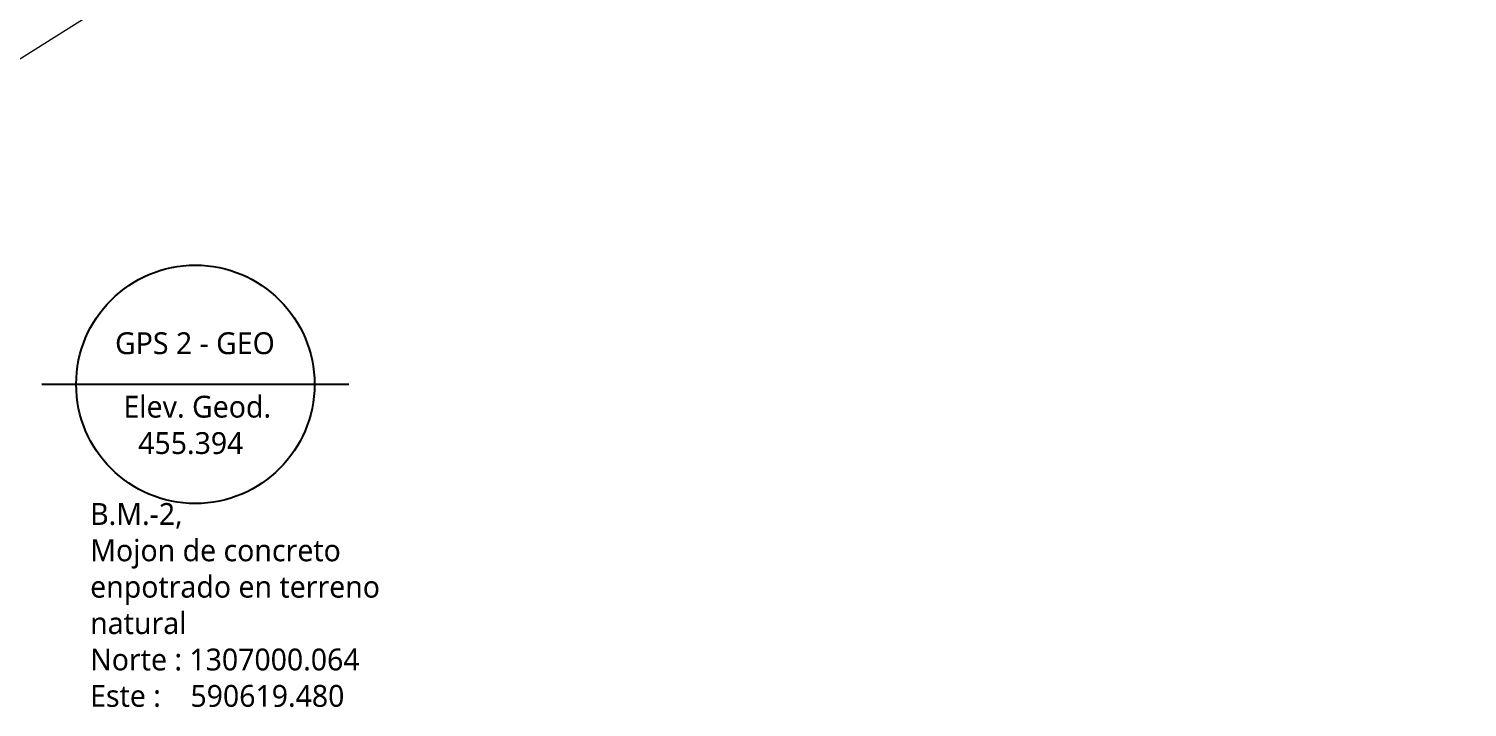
# Model space of a CAD drawing. Header units: millimetres. Extents: x 589115 to 589956, y 1306773 to 1307394.
# Drawn here: x 589455.7 to 589620.5, y 1306971.6 to 1307049.3 of the extents above; entities that cross this region are included whole.
import ezdxf

# ---------------------------------------------------------------- set-up
doc = ezdxf.new("R2010")
doc.units = ezdxf.units.MM
doc.layers.add('_TEXTO', color=3, linetype='Continuous', lineweight=25)
doc.layers.add('LOTES', color=104, linetype='Continuous')
doc.layers.add('Plano', color=7, linetype='Continuous')
doc.styles.add('ST - ETIQUETAS', font='', dxfattribs={"height": 2.5})
doc.styles.get('ST - ETIQUETAS').set_extended_font_data('Roboto Thin')

msp = doc.modelspace()

# ---------------------------------------------------------------- linework, layer by layer
at = {"color": 5}
msp.add_circle((589474.79, 1307008.59), 13.65, dxfattribs=at)
at = {"layer": 'LOTES'}
msp.add_lwpolyline([(589457.2, 1307008.59), (589492.39, 1307008.59)], dxfattribs=at)
at = {"layer": 'Plano', "lineweight": 13}
msp.add_lwpolyline([(589443.3, 1307038.72), (589464.66, 1307052.15), (589481.84, 1307062.91), (589500.14, 1307074.66), (589511.5, 1307082.26), (589525.36, 1307091.39), (589538.41, 1307100.85), (589555.41, 1307113.53), (589567.93, 1307122.13), (589577.58, 1307128.81), (589580.05, 1307128.63), (589600.45, 1307116.8), (589620.51, 1307105.05)], dxfattribs=at)

# ---------------------------------------------------------------- texts
at = {"layer": '_TEXTO', "lineweight": 0, "char_height": 2.5, "attachment_point": 1, "style": 'ST - ETIQUETAS'}
for s, insert, width in [('GPS 2 - GEO', (589465.59, 1307014.55), 23.04), ('Elev. Geod.\\P  455.394\\P   ', (589466.55, 1307007.28), 23.04), ('B.M.-2, \\PMojon de concreto\\Penpotrado en terreno\\Pnatural \\PNorte : 1307000.064\\PEste :    590619.480', (589462.74, 1306994.99), 41.9909)]:
    msp.add_mtext(s, dxfattribs=dict(at, insert=insert, width=width))

doc.saveas('drawing.dxf')
